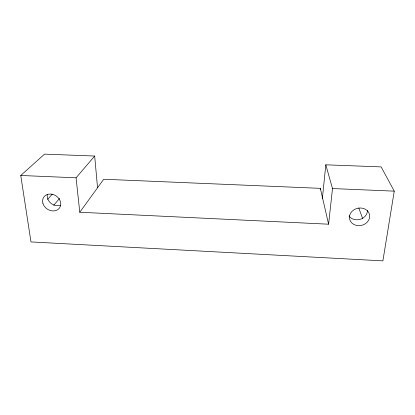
<?xml version="1.0" encoding="UTF-8"?>
<svg xmlns="http://www.w3.org/2000/svg" width="415" height="415" viewBox="0 0 415 415"><rect width="100%" height="100%" fill="white"/><g stroke="black" fill="none" stroke-linecap="round" stroke-linejoin="round"><path stroke-width="0.62" d="M320.214 189.624L320.344 188.343L103.734 179.244L79.779 212.247L328.592 224.204L332.508 188.56L325.811 164.807L381.157 166.908L394.25 191.149L382.895 260.869L30.985 241.929L20.75 175.478L44.54 154.131L94.677 156.035L97.541 187.777M322.346 198.754L325.811 164.807M367.462 210.493L367.145 212.76A9.986 8.622 -13.2 0 1 358.975 219.639A9.986 8.622 -13.2 0 1 349.051 216.111M53.727 205.29L59.604 198.375M79.779 212.247L76.075 177.802L94.677 156.035M47.626 199.345L52.28 194.147M20.75 175.478L76.075 177.802M332.508 188.56L394.25 191.149M358.809 208.024L362.72 218.762M320.344 188.343L328.592 224.204M60.434 205.264A9.389 7.833 33.9 0 1 47.466 198.116L47.175 195.942A9.389 7.833 33.9 0 1 47.362 194.365M349.705 215.292L349.414 217.595A10.214 8.772 -12.8 0 0 358.373 225.661A10.214 8.772 -12.8 0 0 369.376 218.498L369.708 216.189A10.214 8.772 -12.8 0 0 360.744 207.993A10.214 8.772 -12.8 0 0 349.705 215.292M42.859 203.226L42.558 201.016A9.587 7.952 33.6 0 1 50.583 194.018A9.587 7.952 33.6 0 1 60.523 201.882L60.792 204.097A9.587 7.952 33.6 0 1 52.767 210.97A9.587 7.952 33.6 0 1 42.859 203.226"/></g></svg>
